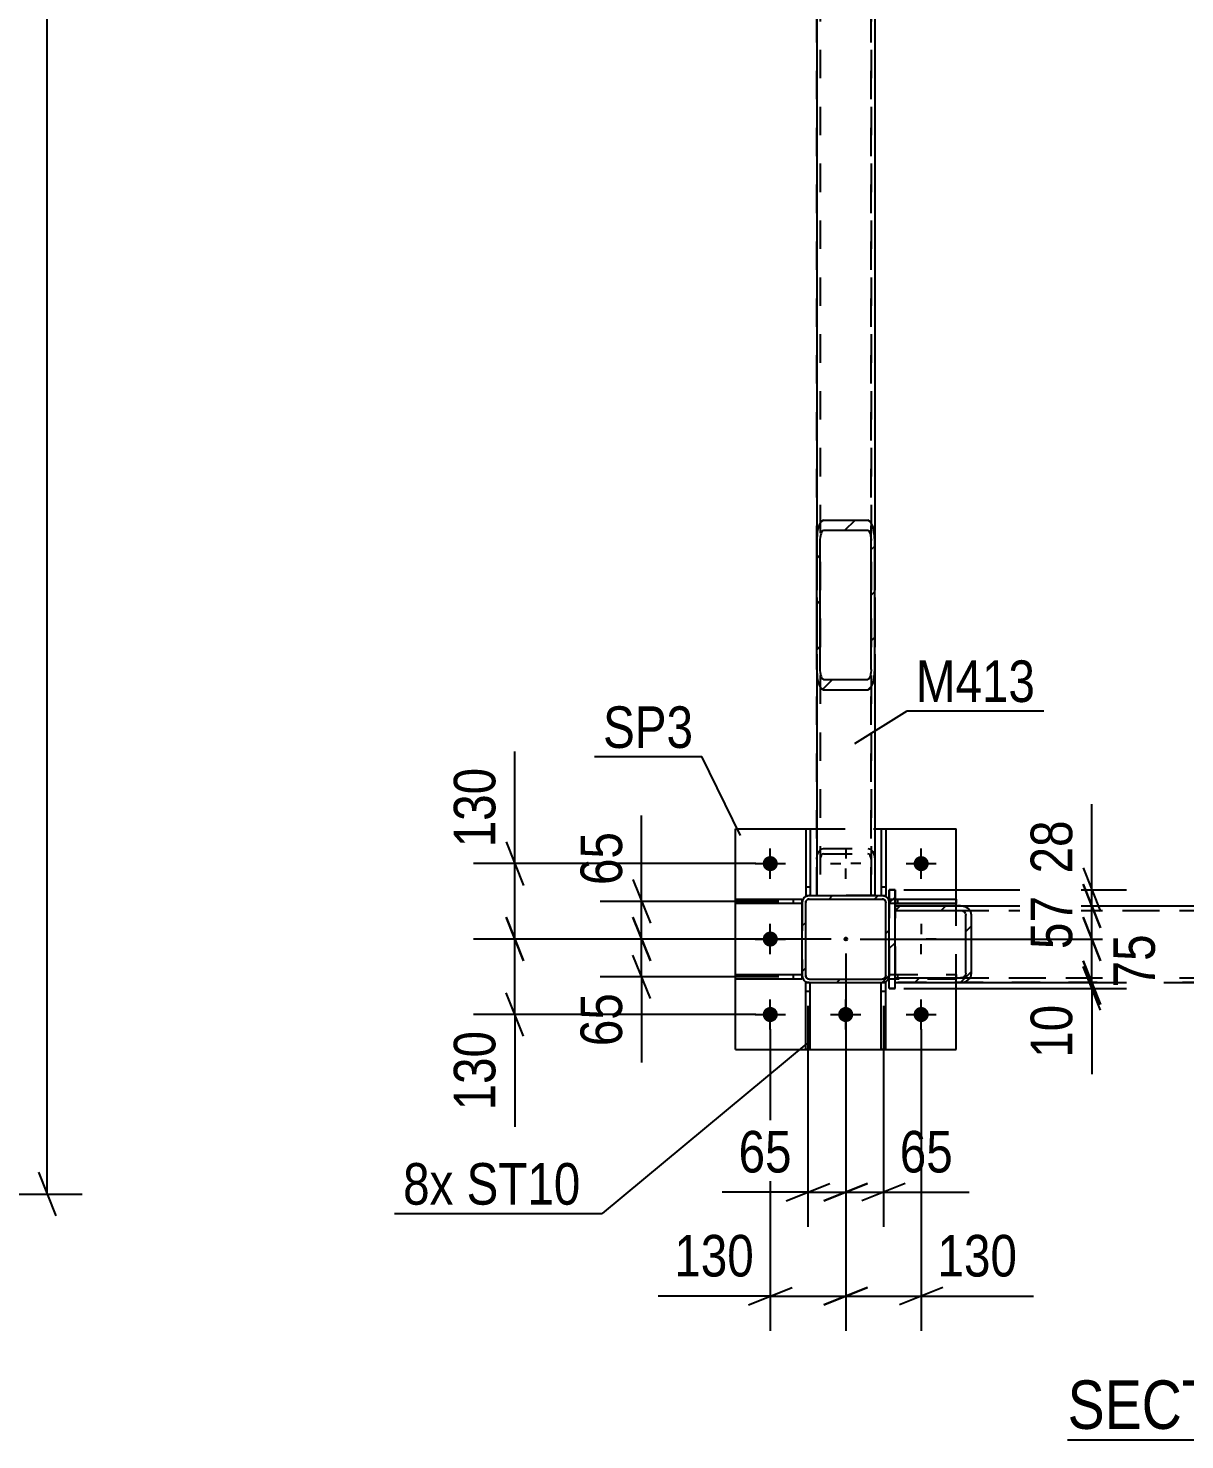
# Model space of a CAD drawing. Header units: millimetres. Extents: x -815 to 374, y -743 to 98.
# Drawn here: x -23.2 to 56.5, y -289.5 to -192.2 of the extents above; entities that cross this region are included whole.
import ezdxf

# ---------------------------------------------------------------- set-up
doc = ezdxf.new("R2010")
doc.units = ezdxf.units.MM
doc.linetypes.add('DXK_LINE_DOT2', pattern=[3.9198, 1.9599, -1.9599])
doc.linetypes.add('DXK_LINE_DOT3', pattern=[5.9187, 2.979, -0.9799, 0.9799, -0.9799])
doc.styles.add('Arial Narrow', font='ARIALN.TTF', dxfattribs={"height": 0.2})

# ---------------------------------------------------------------- blocks, each defined once
blk = doc.blocks.new('Unknown-232933173-16 - 10105')
at = {"color": 6, "linetype": 'Continuous'}
blk.add_line((48.422, -289.464), (76.069, -289.464), dxfattribs=at)
at = {"color": 0, "linetype": 'Continuous'}
for points in [[(66.53, -288.714), (66.53, -285.214), (48.422, -285.214), (48.422, -288.714)], [(70.137, -288.714), (70.137, -285.214), (67.58, -285.214), (67.58, -288.714)], [(72.462, -288.714), (72.462, -285.214), (71.187, -285.214), (71.187, -288.714)], [(76.069, -288.714), (76.069, -285.214), (73.512, -285.214), (73.512, -288.714)]]:
    blk.add_wipeout(points, dxfattribs=at)
at = {"color": 7, "linetype": 'Continuous', "style": 'Arial Narrow'}
for s, height, p in [('SECTION ', 3.3405, (48.422, -288.714)), ('E', 3.34, (67.58, -288.714)), ('E', 3.34, (73.512, -288.714)), ('-', 3.34, (71.187, -288.714))]:
    blk.add_text(s, height=height, dxfattribs=at).set_placement(p)
blk = doc.blocks.new('Part-232933173-10448 - 10105')
at = {"color": 7, "linetype": 'DXK_LINE_DOT2'}
for p, q in [((31.131, -251.956), (31.131, -130.956)), ((31.371, -130.956), (31.371, -251.956)), ((34.891, -251.956), (34.891, -130.956)), ((35.131, -130.956), (35.131, -251.956)), ((35.131, -251.956), (31.131, -251.956))]:
    blk.add_line(p, q, dxfattribs=at)
blk = doc.blocks.new('Part-232933173-10147 - 10105')
at = {"linetype": 'Continuous'}
h = blk.add_hatch(dxfattribs=at)
h.set_pattern_fill('', scale=0.7, style=0, pattern_type=0)
h.set_pattern_definition([(45, (36.5307, -258.3563), (-1.57154, 1.57154), [])])
h.paths.add_polyline_path([(36.131, -258.356), (36.531, -258.356), (36.531, -251.556), (36.131, -251.556)])
at = {"color": 7, "linetype": 'DXK_LINE_DOT2'}
for p, q in [((36.131, -258.356), (36.131, -251.556)), ((36.131, -251.556), (36.531, -251.556)), ((36.531, -251.556), (36.531, -258.356)), ((36.531, -258.356), (36.131, -258.356))]:
    blk.add_line(p, q, dxfattribs=at)
at = {"color": 2, "linetype": 'Continuous'}
for p, q in [((36.131, -251.556), (36.531, -251.556)), ((36.131, -258.356), (36.131, -251.556)), ((36.531, -258.356), (36.531, -251.556)), ((36.131, -258.356), (36.531, -258.356))]:
    blk.add_line(p, q, dxfattribs=at)
blk = doc.blocks.new('Part-232933173-10481 - 10105')
at = {"linetype": 'Continuous'}
h = blk.add_hatch(dxfattribs=at)
h.set_pattern_fill('', scale=0.7, style=0, pattern_type=0)
h.set_pattern_definition([(45, (41.0365, -257.9555), (-1.57154, 1.57154), [])])
h.paths.add_polyline_path([(36.531, -257.955), (41.036, -257.955), (41.33, -257.907), (41.578, -257.768), (41.744, -257.56), (41.803, -257.315), (41.803, -253.315), (41.744, -253.071), (41.578, -252.863), (41.33, -252.724), (41.036, -252.675), (36.531, -252.675), (36.531, -252.995), (41.036, -252.995), (41.183, -253.02), (41.307, -253.089), (41.39, -253.193), (41.419, -253.315), (41.419, -257.315), (41.39, -257.438), (41.307, -257.542), (41.183, -257.611), (41.036, -257.635), (36.531, -257.635)])
at = {"color": 7, "linetype": 'DXK_LINE_DOT2'}
for p, q in [((36.531, -257.955), (36.531, -252.675)), ((36.531, -252.675), (58.353, -252.676)), ((57.999, -253.071), (58.082, -252.863)), ((58.082, -252.863), (58.206, -252.724)), ((58.206, -252.724), (58.353, -252.676)), ((58.353, -252.676), (60.747, -252.676)), ((36.531, -252.995), (58.353, -252.996)), ((41.036, -252.995), (60.747, -252.996)), ((57.97, -253.316), (57.999, -253.071)), ((57.97, -257.316), (57.97, -253.316)), ((58.176, -253.193), (58.161, -253.316)), ((58.161, -257.316), (58.161, -253.316)), ((58.218, -253.089), (58.176, -253.193)), ((58.218, -253.089), (58.234, -253.071)), ((58.234, -253.071), (58.28, -253.02)), ((58.28, -253.02), (58.353, -252.996)), ((58.353, -252.996), (60.747, -252.996)), ((60.82, -253.02), (60.747, -252.996)), ((60.882, -253.089), (60.82, -253.02)), ((60.924, -253.193), (60.882, -253.089)), ((60.938, -253.316), (60.924, -253.193)), ((60.938, -257.316), (60.938, -253.316)), ((36.531, -257.635), (58.353, -257.636)), ((41.036, -257.635), (60.747, -257.636)), ((57.999, -257.56), (57.97, -257.316)), ((58.082, -257.768), (57.999, -257.56)), ((58.206, -257.907), (58.082, -257.768)), ((58.161, -257.316), (58.176, -257.438)), ((58.176, -257.438), (58.218, -257.542)), ((58.218, -257.542), (58.28, -257.611)), ((58.28, -257.611), (58.353, -257.636)), ((58.353, -257.636), (60.747, -257.636)), ((60.747, -257.636), (60.82, -257.611)), ((60.82, -257.611), (60.882, -257.542)), ((60.882, -257.542), (60.924, -257.438)), ((60.924, -257.438), (60.938, -257.316)), ((36.531, -257.955), (58.353, -257.956)), ((58.353, -257.956), (58.206, -257.907)), ((58.353, -257.956), (60.747, -257.956))]:
    blk.add_line(p, q, dxfattribs=at)
at = {"color": 2, "linetype": 'Continuous'}
for p, q in [((41.036, -252.675), (36.531, -252.675)), ((36.531, -252.675), (36.531, -252.995)), ((41.036, -252.675), (60.747, -252.676)), ((41.33, -252.724), (41.036, -252.675)), ((60.747, -252.676), (60.893, -252.724)), ((60.893, -252.724), (61.018, -252.863)), ((61.018, -252.863), (61.101, -253.071)), ((36.531, -252.995), (41.036, -252.995)), ((41.036, -252.995), (41.183, -253.02)), ((41.39, -253.193), (41.419, -253.315)), ((41.419, -257.315), (41.419, -253.315)), ((41.803, -253.315), (41.744, -253.071)), ((41.803, -257.315), (41.803, -253.315)), ((61.101, -253.071), (61.13, -253.316)), ((61.13, -257.316), (61.13, -253.316)), ((36.531, -257.635), (41.036, -257.635)), ((36.531, -257.955), (36.531, -257.635)), ((41.183, -257.611), (41.036, -257.635)), ((41.419, -257.315), (41.39, -257.438)), ((41.744, -257.56), (41.803, -257.315)), ((61.018, -257.768), (60.893, -257.907)), ((61.101, -257.56), (61.018, -257.768)), ((61.13, -257.316), (61.101, -257.56)), ((36.531, -257.955), (41.036, -257.955)), ((41.036, -257.955), (41.33, -257.907)), ((41.036, -257.955), (60.747, -257.956)), ((60.893, -257.907), (60.747, -257.956))]:
    blk.add_line(p, q, dxfattribs=at)
for centre, radius, start, end in [((41.112, -253.406), 0.716, 27.94628, 72.29879), ((41.074, -253.361), 0.358, 27.94628, 72.29879), ((41.074, -257.27), 0.358, 287.70117, 332.05373), ((41.112, -257.225), 0.716, 287.70117, 332.05373)]:
    blk.add_arc(centre, radius, start, end, dxfattribs=at)
blk = doc.blocks.new('Part-232933173-10148 - 10105')
at = {"color": 7, "linetype": 'DXK_LINE_DOT2'}
for p, q in [((36.531, -251.556), (36.131, -251.556)), ((36.131, -251.556), (36.131, -258.356)), ((36.131, -251.556), (36.531, -251.556)), ((36.531, -258.356), (36.531, -251.556)), ((36.131, -258.356), (36.531, -258.356)), ((36.531, -258.356), (36.131, -258.356))]:
    blk.add_line(p, q, dxfattribs=at)
blk = doc.blocks.new('Part-232933173-10435 - 10105')
at = {"color": 2, "linetype": 'Continuous'}
for p, q in [((25.531, -262.556), (25.531, -247.356)), ((25.531, -247.356), (31.131, -247.356)), ((35.131, -247.356), (40.731, -247.356)), ((40.731, -252.675), (40.731, -247.356)), ((40.731, -262.556), (40.731, -257.956)), ((25.531, -262.556), (40.731, -262.556))]:
    blk.add_line(p, q, dxfattribs=at)
at = {"color": 7, "linetype": 'DXK_LINE_DOT2'}
for p, q in [((31.131, -247.356), (35.131, -247.356)), ((40.731, -257.956), (40.731, -252.675))]:
    blk.add_line(p, q, dxfattribs=at)
blk = doc.blocks.new('Bolt-232933173-10186 - 10105')
at = {"linetype": 'Continuous'}
for points in [[(27.931, -249.236, -1), (27.931, -250.276, -1)], [(38.331, -249.236, -1), (38.331, -250.276, -1)], [(27.931, -254.436, -1), (27.931, -255.476, -1)], [(27.931, -259.636, -1), (27.931, -260.676, -1)], [(33.131, -259.636, -1), (33.131, -260.676, -1)], [(38.331, -259.636, -1), (38.331, -260.676, -1)]]:
    blk.add_hatch(color=1, dxfattribs=at).paths.add_polyline_path(points)
at = {"color": 1, "linetype": 'Continuous'}
for p, q in [((27.931, -250.796), (27.931, -248.716)), ((33.131, -248.716), (33.131, -249.408)), ((38.331, -250.796), (38.331, -248.716)), ((26.891, -249.756), (28.971, -249.756)), ((32.091, -249.756), (32.783, -249.756)), ((34.171, -249.756), (33.478, -249.756)), ((37.291, -249.756), (39.371, -249.756)), ((33.131, -250.796), (33.131, -250.103)), ((27.931, -255.996), (27.931, -253.916)), ((38.331, -253.916), (38.331, -254.608)), ((26.891, -254.956), (28.971, -254.956)), ((37.291, -254.956), (37.983, -254.956)), ((38.331, -255.996), (38.331, -255.303)), ((39.371, -254.956), (38.678, -254.956)), ((27.931, -261.196), (27.931, -259.116)), ((33.131, -261.196), (33.131, -259.116)), ((38.331, -261.196), (38.331, -259.116)), ((26.891, -260.156), (28.971, -260.156)), ((32.091, -260.156), (34.171, -260.156)), ((37.291, -260.156), (39.371, -260.156))]:
    blk.add_line(p, q, dxfattribs=at)
blk = doc.blocks.new('Part-232933173-10482 - 10105')
at = {"linetype": 'Continuous'}
h = blk.add_hatch(dxfattribs=at)
h.set_pattern_fill('', scale=0.7, style=0, pattern_type=0)
h.set_pattern_definition([(45, (85.7297, -257.9555), (-1.57154, 1.57154), [])])
h.paths.add_polyline_path([(81.223, -257.955), (85.73, -257.955), (85.73, -257.635), (81.223, -257.635), (81.077, -257.611), (80.953, -257.542), (80.869, -257.438), (80.84, -257.315), (80.84, -253.315), (80.869, -253.193), (80.953, -253.089), (81.077, -253.02), (81.223, -252.995), (85.73, -252.995), (85.73, -252.675), (81.223, -252.675), (80.93, -252.724), (80.682, -252.863), (80.516, -253.071), (80.457, -253.315), (80.457, -257.315), (80.516, -257.56), (80.682, -257.768), (80.93, -257.907)])
at = {"color": 7, "linetype": 'DXK_LINE_DOT2'}
for p, q in [((36.531, -252.676), (85.73, -252.675)), ((36.531, -257.956), (36.531, -252.676)), ((36.531, -252.676), (60.747, -252.676)), ((85.73, -257.955), (85.73, -252.675)), ((36.531, -252.996), (85.73, -252.995)), ((36.531, -252.996), (81.223, -252.995)), ((36.531, -257.636), (85.73, -257.635)), ((36.531, -257.636), (81.223, -257.635)), ((85.73, -257.955), (36.531, -257.956)), ((36.531, -257.956), (60.747, -257.956))]:
    blk.add_line(p, q, dxfattribs=at)
at = {"color": 2, "linetype": 'Continuous'}
for p, q in [((60.747, -252.676), (81.223, -252.675)), ((81.223, -252.675), (80.93, -252.724)), ((81.223, -252.675), (85.73, -252.675)), ((85.73, -252.995), (85.73, -252.675)), ((80.516, -253.071), (80.457, -253.315)), ((80.457, -257.315), (80.457, -253.315)), ((80.84, -253.315), (80.869, -253.193)), ((80.84, -257.315), (80.84, -253.315)), ((81.077, -253.02), (81.223, -252.995)), ((81.223, -252.995), (85.73, -252.995)), ((80.457, -257.315), (80.516, -257.56)), ((80.869, -257.438), (80.84, -257.315)), ((81.223, -257.635), (81.077, -257.611)), ((85.73, -257.635), (81.223, -257.635)), ((85.73, -257.955), (85.73, -257.635)), ((60.747, -257.956), (81.223, -257.955)), ((80.93, -257.907), (81.223, -257.955)), ((81.223, -257.955), (85.73, -257.955))]:
    blk.add_line(p, q, dxfattribs=at)
for centre, radius, start, end in [((81.148, -253.406), 0.716, 107.70121, 152.05372), ((81.186, -253.361), 0.358, 107.70121, 152.05372), ((81.148, -257.225), 0.716, 207.94627, 252.29883), ((81.186, -257.27), 0.358, 207.94627, 252.29883)]:
    blk.add_arc(centre, radius, start, end, dxfattribs=at)
blk = doc.blocks.new('Part-232933173-10299 - 10105')
at = {"color": 2, "linetype": 'Continuous'}
for p, q in [((30.371, -257.956), (30.611, -257.956)), ((30.371, -262.556), (30.371, -257.956)), ((30.691, -262.556), (30.691, -257.956)), ((30.691, -262.556), (30.371, -262.556))]:
    blk.add_line(p, q, dxfattribs=at)
at = {"color": 7, "linetype": 'DXK_LINE_DOT2'}
for p, q in [((30.371, -258.556), (30.691, -258.556)), ((30.611, -257.956), (30.691, -257.956))]:
    blk.add_line(p, q, dxfattribs=at)
blk = doc.blocks.new('Part-232933173-10304 - 10105')
at = {"color": 2, "linetype": 'Continuous'}
for p, q in [((35.571, -262.556), (35.571, -257.956)), ((35.651, -257.956), (35.891, -257.956)), ((35.891, -262.556), (35.891, -257.956)), ((35.891, -262.556), (35.571, -262.556))]:
    blk.add_line(p, q, dxfattribs=at)
at = {"color": 7, "linetype": 'DXK_LINE_DOT2'}
for p, q in [((35.571, -257.956), (35.651, -257.956)), ((35.571, -258.556), (35.891, -258.556))]:
    blk.add_line(p, q, dxfattribs=at)
blk = doc.blocks.new('Part-232933173-10309 - 10105')
at = {"color": 2, "linetype": 'Continuous'}
for p, q in [((30.371, -247.356), (30.371, -251.956)), ((30.371, -247.356), (30.691, -247.356)), ((30.691, -247.356), (30.691, -251.956)), ((30.371, -251.956), (30.611, -251.956))]:
    blk.add_line(p, q, dxfattribs=at)
at = {"color": 7, "linetype": 'DXK_LINE_DOT2'}
for p, q in [((30.371, -251.356), (30.691, -251.356)), ((30.691, -251.956), (30.611, -251.956))]:
    blk.add_line(p, q, dxfattribs=at)
blk = doc.blocks.new('Part-232933173-10442 - 10105')
at = {"color": 7, "linetype": 'DXK_LINE_DOT2'}
for p, q in [((31.131, -130.956), (31.131, -236.375)), ((31.371, -130.956), (31.371, -251.956)), ((34.891, -130.956), (34.891, -251.956)), ((35.131, -130.956), (35.131, -236.375)), ((31.167, -249.164), (31.271, -248.923)), ((31.271, -248.923), (31.427, -248.762)), ((31.427, -248.762), (31.611, -248.705)), ((31.611, -248.705), (34.651, -248.705)), ((34.651, -248.705), (34.834, -248.762)), ((34.834, -248.762), (34.99, -248.923)), ((34.99, -248.923), (35.094, -249.164)), ((31.131, -249.449), (31.167, -249.164)), ((31.389, -249.307), (31.371, -249.449)), ((31.441, -249.186), (31.389, -249.307)), ((31.519, -249.105), (31.441, -249.186)), ((31.611, -249.077), (31.519, -249.105)), ((31.611, -249.077), (34.651, -249.077)), ((34.743, -249.105), (34.651, -249.077)), ((34.82, -249.186), (34.743, -249.105)), ((34.872, -249.307), (34.82, -249.186)), ((34.891, -249.449), (34.872, -249.307)), ((35.094, -249.164), (35.131, -249.449)), ((31.131, -251.956), (35.131, -251.956))]:
    blk.add_line(p, q, dxfattribs=at)
at = {"color": 2, "linetype": 'Continuous'}
for p, q in [((31.131, -236.375), (31.131, -251.956)), ((35.131, -236.375), (35.131, -251.956))]:
    blk.add_line(p, q, dxfattribs=at)
blk = doc.blocks.new('Part-232933173-10314 - 10105')
at = {"color": 2, "linetype": 'Continuous'}
for p, q in [((35.571, -247.356), (35.571, -251.956)), ((35.571, -247.356), (35.891, -247.356)), ((35.891, -247.356), (35.891, -251.956)), ((35.651, -251.956), (35.891, -251.956))]:
    blk.add_line(p, q, dxfattribs=at)
at = {"color": 7, "linetype": 'DXK_LINE_DOT2'}
for p, q in [((35.571, -251.356), (35.891, -251.356)), ((35.571, -251.956), (35.651, -251.956))]:
    blk.add_line(p, q, dxfattribs=at)
blk = doc.blocks.new('Part-232933173-10319 - 10105')
at = {"color": 2, "linetype": 'Continuous'}
for p, q in [((25.531, -257.396), (30.131, -257.396)), ((25.531, -257.716), (25.531, -257.396)), ((30.131, -257.716), (25.531, -257.716)), ((30.131, -257.716), (30.131, -257.476))]:
    blk.add_line(p, q, dxfattribs=at)
at = {"color": 7, "linetype": 'DXK_LINE_DOT2'}
for p, q in [((29.531, -257.716), (29.531, -257.396)), ((30.131, -257.476), (30.131, -257.396))]:
    blk.add_line(p, q, dxfattribs=at)
blk = doc.blocks.new('Part-232933173-10324 - 10105')
at = {"color": 2, "linetype": 'Continuous'}
for p, q in [((25.531, -252.196), (30.131, -252.196)), ((25.531, -252.516), (25.531, -252.196)), ((30.131, -252.516), (25.531, -252.516)), ((30.131, -252.436), (30.131, -252.196))]:
    blk.add_line(p, q, dxfattribs=at)
at = {"color": 7, "linetype": 'DXK_LINE_DOT2'}
for p, q in [((29.531, -252.516), (29.531, -252.196)), ((30.131, -252.516), (30.131, -252.436))]:
    blk.add_line(p, q, dxfattribs=at)
blk = doc.blocks.new('Part-232933173-10329 - 10105')
at = {"color": 7, "linetype": 'DXK_LINE_DOT2'}
for p, q in [((36.131, -257.716), (36.131, -257.396)), ((36.131, -257.396), (40.731, -257.396)), ((40.731, -257.716), (36.131, -257.716)), ((36.731, -257.716), (36.731, -257.396)), ((40.731, -257.396), (40.731, -257.716))]:
    blk.add_line(p, q, dxfattribs=at)
blk = doc.blocks.new('Part-232933173-10334 - 10105')
at = {"color": 7, "linetype": 'DXK_LINE_DOT2'}
for p, q in [((36.131, -252.516), (36.131, -252.196)), ((36.131, -252.196), (36.531, -252.196)), ((36.531, -252.516), (36.131, -252.516)), ((36.731, -252.516), (36.731, -252.196))]:
    blk.add_line(p, q, dxfattribs=at)
at = {"color": 2, "linetype": 'Continuous'}
for p, q in [((36.531, -252.196), (40.731, -252.196)), ((40.731, -252.516), (36.531, -252.516)), ((40.731, -252.196), (40.731, -252.516))]:
    blk.add_line(p, q, dxfattribs=at)
blk = doc.blocks.new('Part-232933173-10402 - 10105')
at = {"linetype": 'Continuous'}
h = blk.add_hatch(dxfattribs=at)
h.set_pattern_fill('', scale=0.7, style=0, pattern_type=0)
h.set_pattern_definition([(45, (35.6507, -257.9556), (-1.57154, 1.57154), [])])
h.paths.add_polyline_path([(30.611, -257.956), (35.651, -257.956), (35.834, -257.919), (35.99, -257.815), (36.094, -257.659), (36.131, -257.476), (36.131, -252.436), (36.094, -252.252), (35.99, -252.096), (35.834, -251.992), (35.651, -251.956), (30.611, -251.956), (30.427, -251.992), (30.271, -252.096), (30.167, -252.252), (30.131, -252.436), (30.131, -257.476), (30.167, -257.659), (30.271, -257.815), (30.427, -257.919)])
h.paths.add_polyline_path([(30.389, -257.567), (30.371, -257.476), (30.371, -252.436), (30.389, -252.344), (30.441, -252.266), (30.519, -252.214), (30.611, -252.196), (35.651, -252.196), (35.743, -252.214), (35.82, -252.266), (35.872, -252.344), (35.891, -252.436), (35.891, -257.476), (35.872, -257.567), (35.82, -257.645), (35.743, -257.697), (35.651, -257.716), (30.611, -257.716), (30.519, -257.697), (30.441, -257.645)])
blk.add_hatch(color=30, dxfattribs=at).paths.add_polyline_path([(33.131, -255.056, -1), (33.131, -254.856, -1)])
at = {"color": 7, "linetype": 'DXK_LINE_DOT2'}
for p, q in [((30.427, -251.992), (30.611, -251.956)), ((30.611, -251.956), (35.651, -251.956)), ((35.651, -251.956), (35.834, -251.992)), ((30.131, -252.436), (30.167, -252.252)), ((30.131, -252.436), (30.131, -257.476)), ((30.389, -252.344), (30.371, -252.436)), ((30.371, -257.476), (30.371, -252.436)), ((30.441, -252.266), (30.389, -252.344)), ((30.519, -252.214), (30.441, -252.266)), ((30.611, -252.196), (30.519, -252.214)), ((30.611, -252.196), (35.651, -252.196)), ((35.743, -252.214), (35.651, -252.196)), ((35.82, -252.266), (35.743, -252.214)), ((35.872, -252.344), (35.82, -252.266)), ((35.891, -252.436), (35.872, -252.344)), ((35.891, -257.476), (35.891, -252.436)), ((36.094, -252.252), (36.131, -252.436)), ((36.131, -257.476), (36.131, -252.436)), ((30.167, -257.659), (30.131, -257.476)), ((30.371, -257.476), (30.389, -257.567)), ((30.389, -257.567), (30.441, -257.645)), ((30.441, -257.645), (30.519, -257.697)), ((30.519, -257.697), (30.611, -257.716)), ((30.611, -257.716), (35.651, -257.716)), ((35.651, -257.716), (35.743, -257.697)), ((35.743, -257.697), (35.82, -257.645)), ((35.82, -257.645), (35.872, -257.567)), ((35.872, -257.567), (35.891, -257.476)), ((36.131, -257.476), (36.094, -257.659)), ((30.611, -257.956), (30.427, -257.919)), ((30.611, -257.956), (35.651, -257.956)), ((35.834, -257.919), (35.651, -257.956))]:
    blk.add_line(p, q, dxfattribs=at)
at = {"color": 2, "linetype": 'Continuous'}
for p, q in [((30.611, -251.956), (30.427, -251.992)), ((30.611, -251.956), (30.611, -251.956)), ((30.611, -251.956), (35.651, -251.956)), ((35.651, -251.956), (35.651, -251.956)), ((35.834, -251.992), (35.651, -251.956)), ((30.167, -252.252), (30.131, -252.436)), ((30.131, -252.436), (30.131, -252.436)), ((30.131, -257.476), (30.131, -252.436)), ((30.371, -252.436), (30.389, -252.344)), ((30.371, -252.436), (30.371, -252.436)), ((30.371, -257.476), (30.371, -252.436)), ((30.389, -252.344), (30.441, -252.266)), ((30.441, -252.266), (30.519, -252.214)), ((30.519, -252.214), (30.611, -252.196)), ((30.611, -252.196), (30.611, -252.196)), ((30.611, -252.196), (35.651, -252.196)), ((35.651, -252.196), (35.651, -252.196)), ((35.651, -252.196), (35.743, -252.214)), ((35.743, -252.214), (35.82, -252.266)), ((35.82, -252.266), (35.872, -252.344)), ((35.872, -252.344), (35.891, -252.436)), ((35.891, -252.436), (35.891, -252.436)), ((35.891, -257.476), (35.891, -252.436)), ((36.131, -252.436), (36.094, -252.252)), ((36.131, -252.436), (36.131, -252.436)), ((36.131, -257.476), (36.131, -252.436)), ((30.131, -257.476), (30.131, -257.476)), ((30.131, -257.476), (30.167, -257.659)), ((30.371, -257.476), (30.371, -257.476)), ((30.389, -257.567), (30.371, -257.476)), ((30.441, -257.645), (30.389, -257.567)), ((30.519, -257.697), (30.441, -257.645)), ((30.611, -257.716), (30.519, -257.697)), ((30.611, -257.716), (30.611, -257.716)), ((30.611, -257.716), (35.651, -257.716)), ((35.743, -257.697), (35.651, -257.716)), ((35.651, -257.716), (35.651, -257.716)), ((35.82, -257.645), (35.743, -257.697)), ((35.872, -257.567), (35.82, -257.645)), ((35.891, -257.476), (35.872, -257.567)), ((35.891, -257.476), (35.891, -257.476)), ((36.094, -257.659), (36.131, -257.476)), ((36.131, -257.476), (36.131, -257.476)), ((30.427, -257.919), (30.611, -257.956)), ((30.611, -257.956), (30.611, -257.956)), ((30.611, -257.956), (35.651, -257.956)), ((35.651, -257.956), (35.834, -257.919)), ((35.651, -257.956), (35.651, -257.956))]:
    blk.add_line(p, q, dxfattribs=at)
at = {"color": 7, "linetype": 'DXK_LINE_DOT3'}
blk.add_line((33.131, -254.956), (33.131, -254.956), dxfattribs=at)
at = {"color": 30, "linetype": 'DXK_LINE_DOT3'}
blk.add_line((33.131, -254.956), (33.131, -254.956), dxfattribs=at)
at = {"color": 30, "linetype": 'Continuous'}
blk.add_circle((33.131, -254.956), 0.1, dxfattribs=at)
at = {"color": 7, "linetype": 'DXK_LINE_DOT2'}
for centre, start, end in [((30.611, -252.436), 112.5, 157.5), ((35.651, -252.436), 22.5, 67.5), ((30.611, -257.476), 202.5, 247.5), ((35.651, -257.476), 292.5, 337.5)]:
    blk.add_arc(centre, 0.48, start, end, dxfattribs=at)
at = {"color": 2, "linetype": 'Continuous'}
for centre, start, end in [((30.611, -252.436), 112.5, 157.5), ((35.651, -252.436), 22.5, 67.5), ((30.611, -257.476), 202.5, 247.5), ((35.651, -257.476), 292.5, 337.5)]:
    blk.add_arc(centre, 0.48, start, end, dxfattribs=at)
blk = doc.blocks.new('Part-232933173-10453 - 10105')
at = {"linetype": 'Continuous'}
h = blk.add_hatch(dxfattribs=at)
h.set_pattern_fill('', scale=0.7, style=0, pattern_type=0)
h.set_pattern_definition([(45, (34.6507, -237.7789), (-1.57154, 1.57154), [])])
h.paths.add_polyline_path([(31.611, -237.779), (34.651, -237.779), (34.834, -237.672), (34.99, -237.368), (35.094, -236.913), (35.131, -236.375), (35.131, -227.487), (35.094, -226.95), (34.99, -226.495), (34.834, -226.19), (34.651, -226.084), (31.611, -226.084), (31.427, -226.19), (31.271, -226.495), (31.167, -226.95), (31.131, -227.487), (31.131, -236.375), (31.167, -236.913), (31.271, -237.368), (31.427, -237.672)])
h.paths.add_polyline_path([(31.441, -236.872), (31.389, -236.644), (31.371, -236.375), (31.371, -227.487), (31.389, -227.219), (31.441, -226.991), (31.519, -226.839), (31.611, -226.785), (34.651, -226.785), (34.743, -226.839), (34.82, -226.991), (34.872, -227.219), (34.891, -227.487), (34.891, -236.375), (34.872, -236.644), (34.82, -236.872), (34.743, -237.024), (34.651, -237.077), (31.611, -237.077), (31.519, -237.024)])
at = {"color": 2, "linetype": 'Continuous'}
for p, q in [((31.131, -130.956), (31.131, -227.487)), ((35.131, -132.637), (35.131, -227.487)), ((31.611, -226.084), (31.427, -226.19)), ((31.611, -226.084), (34.651, -226.084)), ((34.834, -226.19), (34.651, -226.084)), ((31.167, -226.95), (31.131, -227.487)), ((31.131, -236.375), (31.131, -227.487)), ((31.371, -227.487), (31.389, -227.219)), ((31.371, -236.375), (31.371, -227.487)), ((31.519, -226.839), (31.611, -226.785)), ((31.611, -226.785), (34.651, -226.785)), ((34.651, -226.785), (34.743, -226.839)), ((34.872, -227.219), (34.891, -227.487)), ((34.891, -236.375), (34.891, -227.487)), ((35.131, -227.487), (35.094, -226.95)), ((35.131, -236.375), (35.131, -227.487)), ((31.131, -236.375), (31.167, -236.913)), ((31.389, -236.644), (31.371, -236.375)), ((34.891, -236.375), (34.872, -236.644)), ((35.094, -236.913), (35.131, -236.375)), ((31.611, -237.077), (31.519, -237.024)), ((31.611, -237.077), (34.651, -237.077)), ((34.743, -237.024), (34.651, -237.077)), ((31.427, -237.672), (31.611, -237.779)), ((31.611, -237.779), (34.651, -237.779)), ((34.651, -237.779), (34.834, -237.672))]:
    blk.add_line(p, q, dxfattribs=at)
at = {"color": 7, "linetype": 'DXK_LINE_DOT2'}
for p, q in [((31.371, -130.956), (31.371, -236.375)), ((34.891, -130.956), (34.891, -236.375)), ((31.131, -227.487), (31.131, -236.375)), ((35.131, -227.487), (35.131, -236.375))]:
    blk.add_line(p, q, dxfattribs=at)
at = {"color": 2, "linetype": 'Continuous'}
for centre, radius, start, end in [((32.794, -227.082), 1.632, 146.88452, 175.35201), ((33.467, -227.082), 1.632, 4.64799, 33.11548), ((32.203, -227.285), 0.816, 146.88452, 175.35201), ((34.059, -227.285), 0.816, 4.64799, 33.11548), ((32.794, -236.78), 1.632, 184.64799, 213.11548), ((32.203, -236.578), 0.816, 184.64799, 213.11548), ((34.059, -236.578), 0.816, 326.88452, 355.35201), ((33.467, -236.78), 1.632, 326.88452, 355.35201)]:
    blk.add_arc(centre, radius, start, end, dxfattribs=at)
blk = doc.blocks.new('StraightDimension-232933173-57613 - 7159')
at = {"color": 7, "linetype": 'Continuous'}
for p, q in [((-21.893, -272.532), (-21.893, -121.331)), ((-22.493, -271.032), (-21.293, -274.032)), ((-45.072, -272.532), (-19.493, -272.532))]:
    blk.add_line(p, q, dxfattribs=at)
at = {"color": 0}
blk.add_wipeout([(-22.643, -192.675), (-26.843, -192.675), (-26.843, -201.188), (-22.643, -201.188)], dxfattribs=at)
blk = doc.blocks.new('StraightDimension-232933173-42520 - 10105')
at = {"color": 7, "linetype": 'Continuous'}
for p, q in [((33.131, -255.956), (33.131, -281.96)), ((27.931, -261.156), (27.931, -281.96)), ((26.431, -280.16), (29.431, -278.96)), ((34.631, -278.96), (31.631, -280.16)), ((27.931, -279.56), (20.196, -279.56)), ((27.931, -279.56), (20.196, -279.56)), ((27.931, -279.56), (33.131, -279.56))]:
    blk.add_line(p, q, dxfattribs=at)
at = {"color": 0}
blk.add_wipeout([(27.406, -278.81), (27.406, -274.61), (20.721, -274.61), (20.721, -278.81)], dxfattribs=at)
at = {"color": 3, "style": 'Arial Narrow'}
blk.add_text('130', height=2.8633, dxfattribs=at).set_placement((21.321, -278.21))
blk = doc.blocks.new('StraightDimension-232933173-10704 - 10105')
at = {"color": 7, "linetype": 'Continuous'}
for p, q in [((33.131, -258.956), (33.131, -274.791)), ((35.731, -259.556), (35.731, -274.791)), ((31.631, -272.991), (34.631, -271.791)), ((37.231, -271.791), (34.231, -272.991)), ((33.131, -272.391), (35.731, -272.391)), ((35.731, -272.391), (41.637, -272.391)), ((35.731, -272.391), (41.637, -272.391))]:
    blk.add_line(p, q, dxfattribs=at)
at = {"color": 0}
blk.add_wipeout([(41.112, -271.641), (41.112, -267.441), (36.256, -267.441), (36.256, -271.641)], dxfattribs=at)
at = {"color": 3, "style": 'Arial Narrow'}
blk.add_text('65', height=2.8633, dxfattribs=at).set_placement((36.856, -271.041))
blk = doc.blocks.new('StraightDimension-232933173-10710 - 10105')
at = {"color": 7, "linetype": 'Continuous'}
for p, q in [((30.531, -259.556), (30.531, -274.791)), ((33.131, -258.956), (33.131, -274.791)), ((29.031, -272.991), (32.031, -271.791)), ((34.631, -271.791), (31.631, -272.991)), ((30.531, -272.391), (24.624, -272.391)), ((30.531, -272.391), (24.624, -272.391)), ((30.531, -272.391), (33.131, -272.391))]:
    blk.add_line(p, q, dxfattribs=at)
at = {"color": 0}
blk.add_wipeout([(30.006, -271.641), (30.006, -267.441), (25.149, -267.441), (25.149, -271.641)], dxfattribs=at)
at = {"color": 3, "style": 'Arial Narrow'}
blk.add_text('65', height=2.8633, dxfattribs=at).set_placement((25.749, -271.041))
blk = doc.blocks.new('StraightDimension-232933173-10717 - 10105')
at = {"color": 7, "linetype": 'Continuous'}
for p, q in [((18.469, -253.456), (19.669, -256.456)), ((29.131, -254.956), (16.219, -254.956)), ((19.069, -257.556), (19.069, -254.956)), ((19.669, -259.056), (18.469, -256.056)), ((28.531, -257.556), (16.219, -257.556)), ((19.069, -257.556), (19.069, -263.462)), ((19.069, -257.556), (19.069, -263.462))]:
    blk.add_line(p, q, dxfattribs=at)
at = {"color": 0}
blk.add_wipeout([(18.319, -258.081), (14.119, -258.081), (14.119, -262.937), (18.319, -262.937)], dxfattribs=at)
at = {"color": 3, "style": 'Arial Narrow'}
blk.add_text('65', height=2.8633, rotation=90.00021, dxfattribs=at).set_placement((17.719, -262.337))
blk = doc.blocks.new('StraightDimension-232933173-10722 - 10105')
at = {"color": 7, "linetype": 'Continuous'}
for p, q in [((19.069, -252.356), (19.069, -246.45)), ((19.069, -252.356), (19.069, -246.45)), ((18.469, -250.856), (19.669, -253.856)), ((28.531, -252.356), (16.219, -252.356)), ((19.069, -254.956), (19.069, -252.356)), ((19.669, -256.456), (18.469, -253.456)), ((29.131, -254.956), (16.219, -254.956))]:
    blk.add_line(p, q, dxfattribs=at)
at = {"color": 0}
blk.add_wipeout([(18.319, -246.975), (14.119, -246.975), (14.119, -251.831), (18.319, -251.831)], dxfattribs=at)
at = {"color": 3, "style": 'Arial Narrow'}
blk.add_text('65', height=2.8633, rotation=90.00021, dxfattribs=at).set_placement((17.719, -251.231))
blk = doc.blocks.new('StraightDimension-232933173-42464 - 10105')
at = {"color": 7, "linetype": 'Continuous'}
for p, q in [((9.736, -253.456), (10.936, -256.456)), ((32.131, -254.956), (7.486, -254.956)), ((10.336, -260.156), (10.336, -254.956)), ((10.936, -261.656), (9.736, -258.656)), ((26.931, -260.156), (7.486, -260.156)), ((10.336, -260.156), (10.336, -267.89)), ((10.336, -260.156), (10.336, -267.89))]:
    blk.add_line(p, q, dxfattribs=at)
at = {"color": 0}
blk.add_wipeout([(9.586, -260.681), (5.386, -260.681), (5.386, -267.365), (9.586, -267.365)], dxfattribs=at)
at = {"color": 3, "style": 'Arial Narrow'}
blk.add_text('130', height=2.8633, rotation=90.00021, dxfattribs=at).set_placement((8.986, -266.765))
blk = doc.blocks.new('StraightDimension-232933173-42466 - 10105')
at = {"color": 7, "linetype": 'Continuous'}
for p, q in [((10.336, -249.756), (10.336, -242.021)), ((10.336, -249.756), (10.336, -242.021)), ((9.736, -248.256), (10.936, -251.256)), ((26.931, -249.756), (7.486, -249.756)), ((10.336, -254.956), (10.336, -249.756)), ((10.936, -256.456), (9.736, -253.456)), ((32.131, -254.956), (7.486, -254.956))]:
    blk.add_line(p, q, dxfattribs=at)
at = {"color": 0}
blk.add_wipeout([(9.586, -242.546), (5.386, -242.546), (5.386, -249.231), (9.586, -249.231)], dxfattribs=at)
at = {"color": 3, "style": 'Arial Narrow'}
blk.add_text('130', height=2.8633, rotation=90.00021, dxfattribs=at).set_placement((8.986, -248.631))
blk = doc.blocks.new('StraightDimension-232933173-42522 - 10105')
at = {"color": 7, "linetype": 'Continuous'}
for p, q in [((33.131, -255.956), (33.131, -281.96)), ((38.331, -261.156), (38.331, -281.96)), ((31.631, -280.16), (34.631, -278.96)), ((39.831, -278.96), (36.831, -280.16)), ((33.131, -279.56), (38.331, -279.56)), ((38.331, -279.56), (46.065, -279.56)), ((38.331, -279.56), (46.065, -279.56))]:
    blk.add_line(p, q, dxfattribs=at)
at = {"color": 0}
blk.add_wipeout([(45.54, -278.81), (45.54, -274.61), (38.856, -274.61), (38.856, -278.81)], dxfattribs=at)
at = {"color": 3, "style": 'Arial Narrow'}
blk.add_text('130', height=2.8633, dxfattribs=at).set_placement((39.456, -278.21))
blk = doc.blocks.new('StraightDimension-232933173-60050 - 10105')
at = {"color": 7, "linetype": 'Continuous'}
for p, q in [((50.087, -251.556), (50.087, -245.65)), ((50.087, -251.556), (50.087, -245.65)), ((49.487, -250.056), (50.687, -253.056)), ((37.131, -251.556), (52.487, -251.556)), ((50.687, -254.176), (49.487, -251.176)), ((50.087, -252.676), (50.087, -251.556)), ((37.531, -252.676), (52.487, -252.676))]:
    blk.add_line(p, q, dxfattribs=at)
at = {"color": 0}
blk.add_wipeout([(49.337, -246.175), (45.137, -246.175), (45.137, -251.031), (49.337, -251.031)], dxfattribs=at)
at = {"color": 3, "style": 'Arial Narrow'}
blk.add_text('28', height=2.8633, rotation=90.00021, dxfattribs=at).set_placement((48.737, -250.431))
blk = doc.blocks.new('StraightDimension-232933173-60051 - 10105')
at = {"color": 7, "linetype": 'Continuous'}
for p, q in [((49.487, -251.176), (50.687, -254.176)), ((37.531, -252.676), (52.487, -252.676)), ((50.087, -254.956), (50.087, -252.676)), ((50.687, -256.456), (49.487, -253.456)), ((34.131, -254.956), (52.487, -254.956))]:
    blk.add_line(p, q, dxfattribs=at)
at = {"color": 0}
blk.add_wipeout([(49.337, -251.387), (45.137, -251.387), (45.137, -256.244), (49.337, -256.244)], dxfattribs=at)
at = {"color": 3, "style": 'Arial Narrow'}
blk.add_text('57', height=2.8633, rotation=90.00021, dxfattribs=at).set_placement((48.737, -255.644))
blk = doc.blocks.new('StraightDimension-232933173-60052 - 10105')
at = {"color": 7, "linetype": 'Continuous'}
for p, q in [((49.487, -253.456), (50.687, -256.456)), ((34.131, -254.956), (52.937, -254.956)), ((50.087, -257.956), (50.087, -254.956)), ((50.687, -259.456), (49.487, -256.456)), ((37.531, -257.956), (52.937, -257.956))]:
    blk.add_line(p, q, dxfattribs=at)
at = {"color": 0}
blk.add_wipeout([(55.037, -254.028), (50.837, -254.028), (50.837, -258.884), (55.037, -258.884)], dxfattribs=at)
at = {"color": 3, "style": 'Arial Narrow'}
blk.add_text('75', height=2.8633, rotation=90.00021, dxfattribs=at).set_placement((54.437, -258.284))
blk = doc.blocks.new('StraightDimension-232933173-60053 - 10105')
at = {"color": 7, "linetype": 'Continuous'}
for p, q in [((49.487, -256.456), (50.687, -259.456)), ((50.687, -259.856), (49.487, -256.856)), ((37.131, -258.356), (52.487, -258.356)), ((37.531, -257.956), (52.487, -257.956)), ((50.087, -258.356), (50.087, -257.956)), ((50.087, -258.356), (50.087, -264.263)), ((50.087, -258.356), (50.087, -264.263))]:
    blk.add_line(p, q, dxfattribs=at)
at = {"color": 0}
blk.add_wipeout([(49.337, -258.881), (45.137, -258.881), (45.137, -263.738), (49.337, -263.738)], dxfattribs=at)
at = {"color": 3, "style": 'Arial Narrow'}
blk.add_text('10', height=2.8633, rotation=90.00021, dxfattribs=at).set_placement((48.737, -263.138))
blk = doc.blocks.new('Mark-232933173-10431 - 10105')
at = {"color": 30, "linetype": 'Continuous'}
for p in [(15.809, -242.383), (25.874, -247.823)]:
    blk.add_line(p, (23.22, -242.383), dxfattribs=at)
at = {"color": 0}
blk.add_wipeout([(22.62, -241.783), (22.62, -238.783), (16.409, -238.783), (16.409, -241.783)], dxfattribs=at)
blk.add_wipeout([(22.62, -241.783), (22.62, -238.783), (16.409, -238.783), (16.409, -241.783)], dxfattribs=at)
at = {"color": 3, "style": 'Arial Narrow'}
blk.add_text('SP3', height=2.8633, dxfattribs=at).set_placement((16.409, -241.783))
blk = doc.blocks.new('Mark-232933173-10438 - 10105')
at = {"color": 30, "linetype": 'Continuous'}
for p, q in [((33.757, -241.487), (37.362, -239.216)), ((37.362, -239.216), (46.786, -239.216))]:
    blk.add_line(p, q, dxfattribs=at)
at = {"color": 0}
blk.add_wipeout([(46.186, -238.616), (46.186, -235.616), (37.962, -235.616), (37.962, -238.616)], dxfattribs=at)
blk.add_wipeout([(46.186, -238.616), (46.186, -235.616), (37.962, -235.616), (37.962, -238.616)], dxfattribs=at)
at = {"color": 3, "style": 'Arial Narrow'}
blk.add_text('M413', height=2.8633, dxfattribs=at).set_placement((37.962, -238.616))
blk = doc.blocks.new('MarkSet-232933173-10908 - 10105')
at = {"color": 30, "linetype": 'Continuous'}
for p in [(30.446, -262.149), (2.032, -273.859)]:
    blk.add_line(p, (16.358, -273.859), dxfattribs=at)
at = {"color": 0}
for points in [[(6.103, -273.259), (6.103, -270.259), (2.632, -270.259), (2.632, -273.259)], [(14.858, -273.259), (14.858, -270.259), (7.003, -270.259), (7.003, -273.259)]]:
    blk.add_wipeout(points, dxfattribs=at)
for points in [[(6.103, -273.259), (6.103, -270.259), (2.632, -270.259), (2.632, -273.259)], [(14.858, -273.259), (14.858, -270.259), (7.003, -270.259), (7.003, -273.259)]]:
    blk.add_wipeout(points, dxfattribs=at)
at = {"color": 3, "style": 'Arial Narrow'}
for s, p in [('8x', (2.632, -273.259)), ('ST10', (7.003, -273.259))]:
    blk.add_text(s, height=2.8633, dxfattribs=at).set_placement(p)

msp = doc.modelspace()

# ---------------------------------------------------------------- block references
for name in ['StraightDimension-232933173-57613 - 7159', 'Part-232933173-10448 - 10105', 'Part-232933173-10442 - 10105', 'Part-232933173-10453 - 10105', 'Part-232933173-10435 - 10105', 'Part-232933173-10309 - 10105', 'Part-232933173-10314 - 10105', 'Bolt-232933173-10186 - 10105', 'Part-232933173-10402 - 10105', 'Part-232933173-10147 - 10105', 'Part-232933173-10148 - 10105', 'Part-232933173-10324 - 10105', 'Part-232933173-10334 - 10105', 'Part-232933173-10481 - 10105', 'Part-232933173-10482 - 10105', 'Part-232933173-10319 - 10105', 'Part-232933173-10329 - 10105', 'Part-232933173-10299 - 10105', 'Part-232933173-10304 - 10105', 'Unknown-232933173-16 - 10105']:
    msp.add_blockref(name, (0, 0))

# ---------------------------------------------------------------- next in the draw order: block references
for name in ['Mark-232933173-10438 - 10105', 'StraightDimension-232933173-60050 - 10105', 'StraightDimension-232933173-42520 - 10105']:
    msp.add_blockref(name, (0, 0))

# ---------------------------------------------------------------- next in the draw order: block references
msp.add_blockref('StraightDimension-232933173-10704 - 10105', (0, 0))

# ---------------------------------------------------------------- next in the draw order: block references
msp.add_blockref('StraightDimension-232933173-10710 - 10105', (0, 0))

# ---------------------------------------------------------------- next in the draw order: block references
msp.add_blockref('StraightDimension-232933173-10717 - 10105', (0, 0))

# ---------------------------------------------------------------- next in the draw order: block references
msp.add_blockref('StraightDimension-232933173-10722 - 10105', (0, 0))

# ---------------------------------------------------------------- next in the draw order: block references
msp.add_blockref('StraightDimension-232933173-42464 - 10105', (0, 0))

# ---------------------------------------------------------------- next in the draw order: block references
for name in ['StraightDimension-232933173-42466 - 10105', 'MarkSet-232933173-10908 - 10105']:
    msp.add_blockref(name, (0, 0))

# ---------------------------------------------------------------- next in the draw order: block references
for name in ['Mark-232933173-10431 - 10105', 'StraightDimension-232933173-42522 - 10105']:
    msp.add_blockref(name, (0, 0))

# ---------------------------------------------------------------- next in the draw order: block references
msp.add_blockref('StraightDimension-232933173-60051 - 10105', (0, 0))

# ---------------------------------------------------------------- next in the draw order: block references
msp.add_blockref('StraightDimension-232933173-60052 - 10105', (0, 0))

# ---------------------------------------------------------------- next in the draw order: block references
msp.add_blockref('StraightDimension-232933173-60053 - 10105', (0, 0))

doc.saveas('drawing.dxf')
